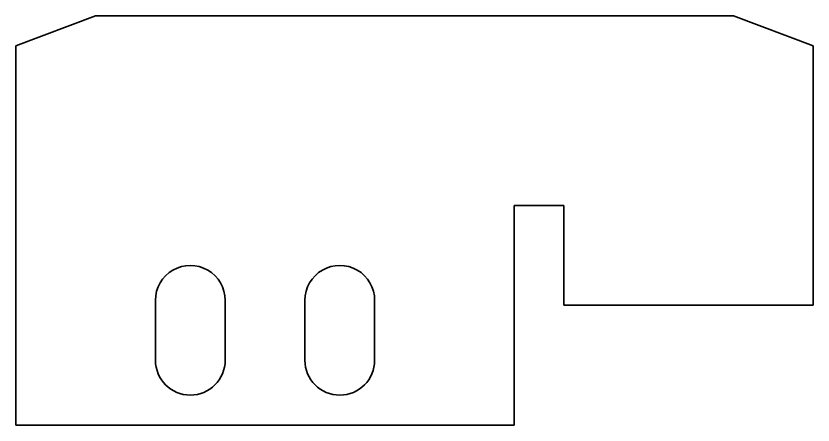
# Model space of a CAD drawing. Header units: millimetres. Extents: x 1333 to 209312, y -42879 to 359.
# Drawn here: x 138730.7 to 138810.7, y -548.9 to -507.9 of the extents above; entities that cross this region are included whole.
import ezdxf

# ---------------------------------------------------------------- set-up
doc = ezdxf.new("R2010")
doc.units = ezdxf.units.MM
doc.header["$LTSCALE"] = 0.5

msp = doc.modelspace()

# ---------------------------------------------------------------- linework, layer by layer
at = {"color": 7, "lineweight": 35, "ltscale": 0.2136}
for p, q in [((138738.667, -507.93), (138730.667, -510.93)), ((138810.667, -510.93), (138802.667, -507.93))]:
    msp.add_line(p, q, dxfattribs=at)
at = {"color": 7, "lineweight": 35}
for p, q in [((138802.667, -507.93), (138738.667, -507.93)), ((138810.667, -536.93), (138810.667, -510.93)), ((138810.667, -536.93), (138785.667, -536.93)), ((138780.667, -548.93), (138730.667, -548.93))]:
    msp.add_line(p, q, dxfattribs=at)
at = {"color": 7, "lineweight": 35, "ltscale": 0.424998}
msp.add_line((138730.667, -527.93), (138730.667, -510.93), dxfattribs=at)
at = {"color": 7, "lineweight": 35, "ltscale": 0.125}
msp.add_line((138785.667, -526.93), (138780.667, -526.93), dxfattribs=at)
at = {"color": 7, "lineweight": 35, "ltscale": 0.025}
msp.add_line((138780.667, -527.93), (138780.667, -526.93), dxfattribs=at)
at = {"color": 7, "lineweight": 35, "ltscale": 0.25}
msp.add_line((138785.667, -526.93), (138785.667, -536.93), dxfattribs=at)
at = {"color": 7, "lineweight": 35, "ltscale": 0.075}
msp.add_line((138730.667, -548.93), (138730.667, -527.93), dxfattribs=at)
at = {"color": 7, "lineweight": 35, "ltscale": 0.070711}
msp.add_line((138780.667, -530.758), (138780.667, -527.93), dxfattribs=at)
at = {"color": 7, "lineweight": 35, "ltscale": 0.004289}
msp.add_line((138780.667, -548.93), (138780.667, -530.758), dxfattribs=at)
at = {"color": 7, "lineweight": 35, "ltscale": 0.15}
for p, q in [((138744.667, -536.43), (138744.667, -542.43)), ((138751.667, -536.43), (138751.667, -542.43)), ((138759.667, -536.43), (138759.667, -542.43)), ((138766.667, -536.43), (138766.667, -542.43))]:
    msp.add_line(p, q, dxfattribs=at)
at = {"color": 7, "lineweight": 35}
for centre, start, end in [((138748.167, -536.43), 360, 180.00001), ((138763.167, -536.43), 360, 180.00001), ((138748.167, -542.43), 180.00001, 360), ((138763.167, -542.43), 180.00001, 360)]:
    msp.add_arc(centre, 3.5, start, end, dxfattribs=at)

doc.saveas('drawing.dxf')
